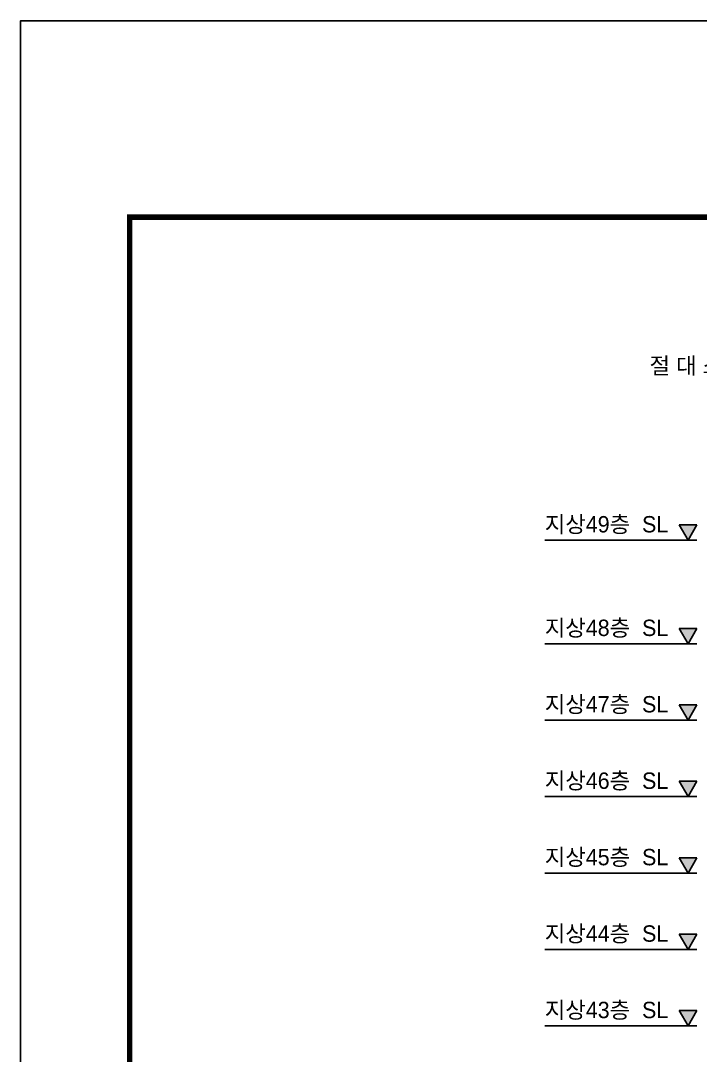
# Model space of a CAD drawing. Header units: millimetres. Extents: x -690680 to -601580, y 65384 to 191384.
# Drawn here: x -690680 to -671987, y 162956 to 191384 of the extents above; entities that cross this region are included whole.
import ezdxf
from ezdxf.enums import TextEntityAlignment as Align

# ---------------------------------------------------------------- set-up
doc = ezdxf.new("R2010")
doc.units = ezdxf.units.MM
doc.header["$LTSCALE"] = 200
for name, color, linetype in [('FPP', 7, 'Continuous'), ('SHEET', 7, 'Continuous'), ('TEX', 3, 'Continuous')]:
    doc.layers.add(name, color=color, linetype=linetype)
doc.layers.add('작업', color=105, linetype='Continuous', plot=False)
doc.styles.add('돋움', font='Dotum.ttf')

# ---------------------------------------------------------------- blocks, each defined once
blk = doc.blocks.new('A&C시트(A3)')
at = {"layer": 'SHEET', "color": 8}
blk.add_lwpolyline([(0, 29700), (42000, 29700), (42000, 0), (0, 0)], close=True, dxfattribs=at)
at = {"layer": 'SHEET', "const_width": 50}
blk.add_lwpolyline([(1800, 28700), (41000, 28700), (41000, 1000), (1800, 1000)], close=True, dxfattribs=at)
blk = doc.blocks.new('A$C1CB62AEE')
for points in [[(-488, 422), (-244, 422), (-244, 0)], [(0, 422), (-244, 422), (-244, 0)]]:
    blk.add_hatch(color=256).paths.add_polyline_path(points)
for p, q in [((-244, 0), (-488, 422)), ((-488, 422), (0, 422)), ((0, 422), (-244, 0)), ((-4185, 0), (0, 0))]:
    blk.add_line(p, q)

msp = doc.modelspace()

# ---------------------------------------------------------------- linework, layer by layer
at = {"layer": '작업'}
msp.add_lwpolyline([(-690680, 191384), (-690680, 65384), (-601580, 65384), (-601580, 191384)], close=True, dxfattribs=at)

# ---------------------------------------------------------------- block references
at = {"xscale": 3, "yscale": 3, "zscale": 3, "rotation": 270}
msp.add_blockref('A&C시트(A3)', (-690680, 191384), dxfattribs=at)
for p in [(-672081, 177110), (-672081, 174264), (-672081, 172164), (-672081, 170064), (-672081, 167964), (-672081, 165864), (-672081, 163764)]:
    msp.add_blockref('A$C1CB62AEE', p)

# ---------------------------------------------------------------- texts
at = {"layer": 'FPP', "color": 7, "style": '돋움'}
msp.add_text('절 대 소화 수량의 1/3 이상 : 65,000 LIT', height=450, dxfattribs=at).set_placement((-668372, 181890), align=Align.MIDDLE)
at = {"layer": 'TEX', "style": '돋움'}
for s, p in [('지상49층  SL', (-676266, 177548)), ('지상48층  SL', (-676266, 174702)), ('지상47층  SL', (-676266, 172602)), ('지상46층  SL', (-676266, 170502)), ('지상45층  SL', (-676266, 168402)), ('지상44층  SL', (-676266, 166302)), ('지상43층  SL', (-676266, 164202))]:
    msp.add_text(s, height=450, dxfattribs=at).set_placement(p, align=Align.MIDDLE_LEFT)

doc.saveas('drawing.dxf')
